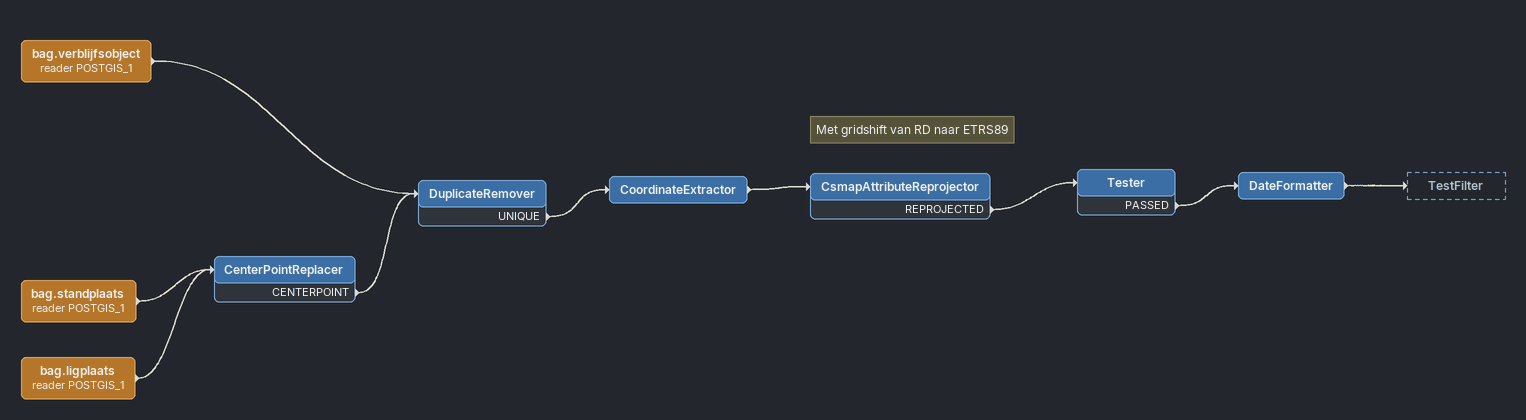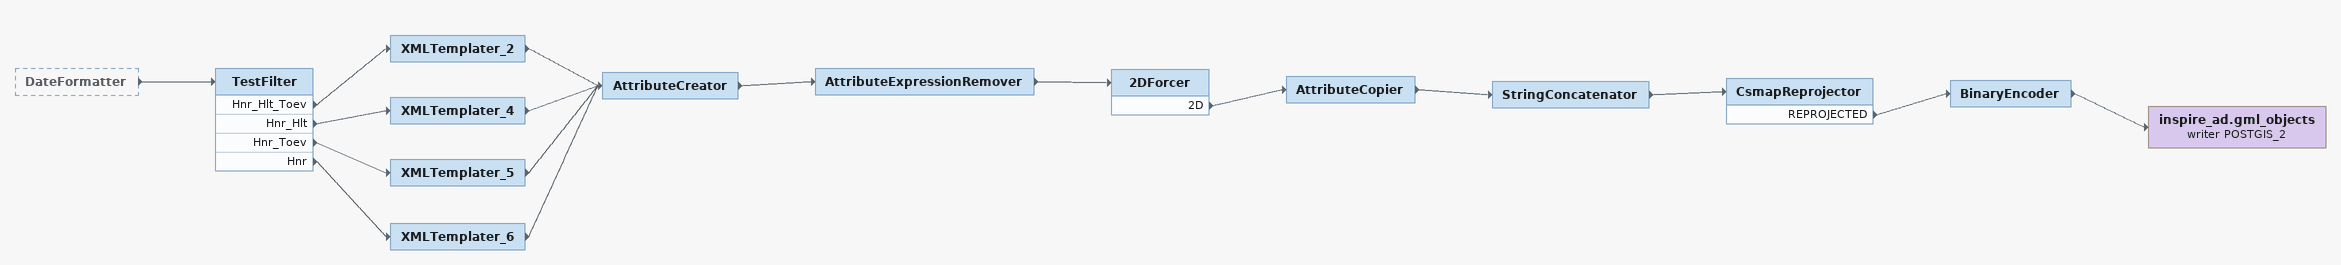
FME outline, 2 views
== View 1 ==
bag.standplaats (reader POSTGIS_1)
    -> CenterPointReplacer
bag.ligplaats (reader POSTGIS_1)
    -> CenterPointReplacer
CenterPointReplacer
    CENTERPOINT -> DuplicateRemover
bag.verblijfsobject (reader POSTGIS_1)
    -> DuplicateRemover
DuplicateRemover
    UNIQUE -> CoordinateExtractor
CoordinateExtractor
    -> CsmapAttributeReprojector
Note: Met gridshift van RD naar ETRS89
CsmapAttributeReprojector
    REPROJECTED -> Tester
Tester
    PASSED -> DateFormatter
DateFormatter
    -> TestFilter

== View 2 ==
DateFormatter [outside]
    -> TestFilter
TestFilter
    Hnr_Hlt_Toev -> XMLTemplater_2
    Hnr_Hlt -> XMLTemplater_4
    Hnr_Toev -> XMLTemplater_5
    Hnr -> XMLTemplater_6
XMLTemplater_2
    -> AttributeCreator
XMLTemplater_4
    -> AttributeCreator
XMLTemplater_5
    -> AttributeCreator
XMLTemplater_6
    -> AttributeCreator
AttributeCreator
    -> AttributeExpressionRemover
AttributeExpressionRemover
    -> 2DForcer
2DForcer
    2D -> AttributeCopier
AttributeCopier
    -> StringConcatenator
StringConcatenator
    -> CsmapReprojector
CsmapReprojector
    REPROJECTED -> BinaryEncoder
BinaryEncoder
    -> inspire_ad.gml_objects (writer POSTGIS_2)
inspire_ad.gml_objects (writer POSTGIS_2)
